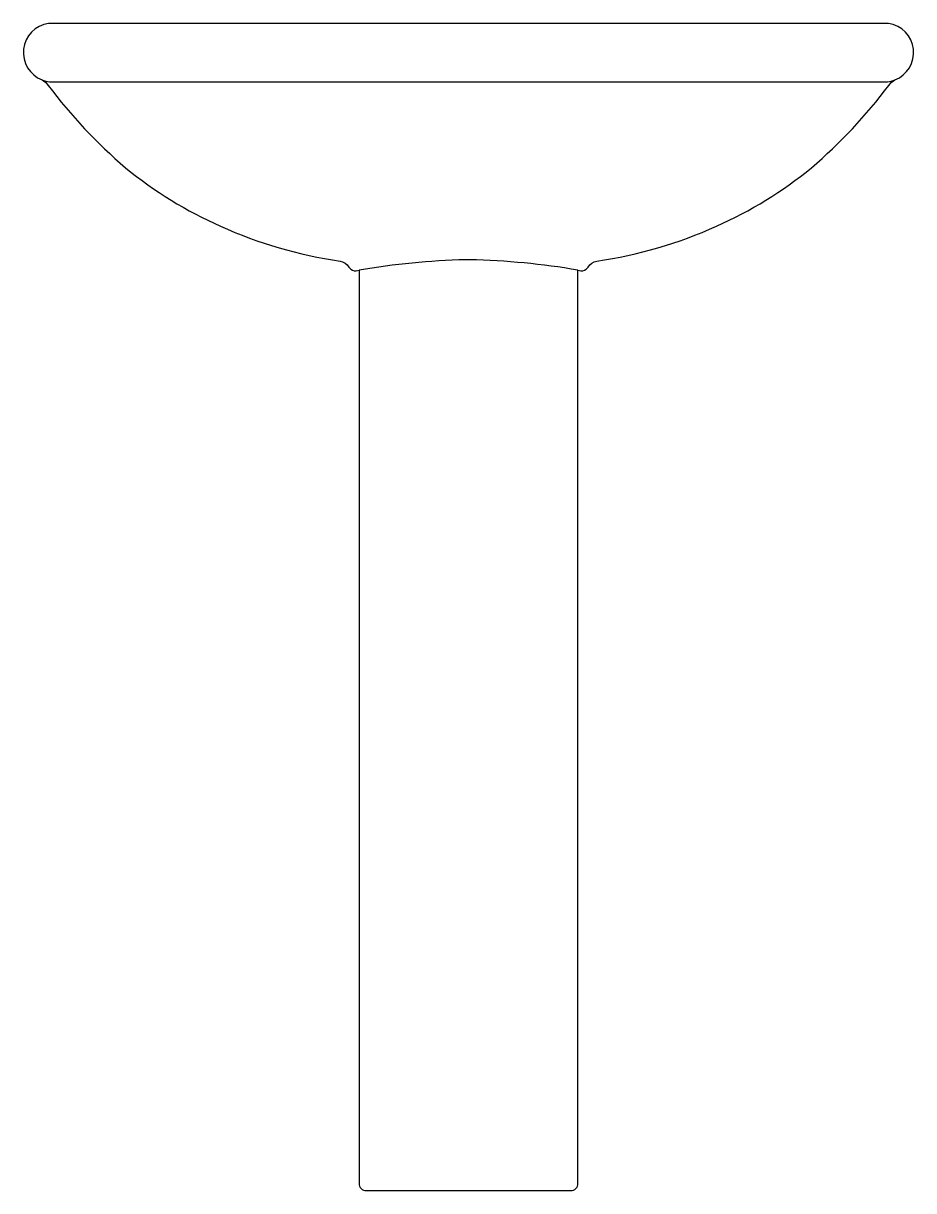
# Model space of a CAD drawing. Header units: millimetres. Extents: x -2935.007 to -2934.388, y 2968.092 to 2968.903.
import ezdxf

# ---------------------------------------------------------------- set-up
doc = ezdxf.new("R2010")
doc.units = ezdxf.units.MM
doc.header["$LTSCALE"] = 10
doc.layers.add('banheiro_louças', color=2, linetype='Continuous')

msp = doc.modelspace()

# ---------------------------------------------------------------- linework, layer by layer
at = {"layer": 'banheiro_louças'}
msp.add_lwpolyline([(-2934.69739, 2968.09159), (-2934.62643, 2968.09159, 0.414214), (-2934.62136, 2968.09665), (-2934.62136, 2968.73108, -0.001012), (-2934.61934, 2968.73073, 0.278163), (-2934.61471, 2968.73264), (-2934.61427, 2968.73326, -0.198576), (-2934.60819, 2968.73732, 0.069944), (-2934.52506, 2968.76165, 0.067017), (-2934.45917, 2968.8022, 0.054509), (-2934.40544, 2968.85947, -0.104847), (-2934.4012, 2968.86327, 0.772082), (-2934.40569, 2968.90246, 0.036547), (-2934.40706, 2968.90255), (-2934.48603, 2968.90255), (-2934.69739, 2968.90255), (-2934.90875, 2968.90255), (-2934.98772, 2968.90255, 0.036547), (-2934.9891, 2968.90246, 0.772082), (-2934.99358, 2968.86327, -0.104847), (-2934.98934, 2968.85947, 0.054509), (-2934.93561, 2968.8022, 0.067017), (-2934.86972, 2968.76165, 0.069944), (-2934.7866, 2968.73732, -0.198576), (-2934.78052, 2968.73326), (-2934.78007, 2968.73264, 0.278163), (-2934.77545, 2968.73073, -0.001012), (-2934.77342, 2968.73108), (-2934.77342, 2968.09665, 0.414214), (-2934.76835, 2968.09159)], format="xyb", close=True, dxfattribs=at)
for points in [[(-2934.99358, 2968.86327, 0.064534), (-2934.98849, 2968.86202, 0.046224), (-2934.98812, 2968.86201), (-2934.69739, 2968.86201), (-2934.40667, 2968.86201, 0.046224), (-2934.40629, 2968.86202, 0.064534), (-2934.4012, 2968.86327, 0.064534)], [(-2934.62136, 2968.73108, 0.037131), (-2934.69644, 2968.73831), (-2934.69956, 2968.73828, 0.036534), (-2934.77342, 2968.73108, 0.037602)]]:
    msp.add_lwpolyline(points, format="xyb", dxfattribs=at)

doc.saveas('drawing.dxf')
